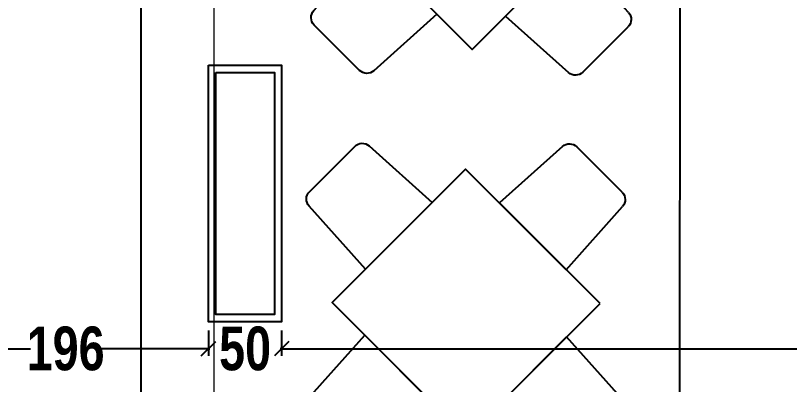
# Model space of a CAD drawing. Extents: x 285329 to 658348, y -83126 to -16980.
# Drawn here: x 337257 to 337789, y -41325 to -41072 of the extents above; entities that cross this region are included whole.
import ezdxf

# ---------------------------------------------------------------- set-up
doc = ezdxf.new("R2010")
doc.units = 0
doc.layers.get('0').update_dxf_attribs({"linetype": 'CONTINUOUS'})
doc.layers.get('DEFPOINTS').update_dxf_attribs({"color": 9, "linetype": 'CONTINUOUS'})
for name, color, linetype in [('AXIS', 1, 'CONTINUOUS'), ('FURNITURE', 4, 'CONTINUOUS'), ('WALL', 7, 'CONTINUOUS'), ('WALL1', 2, 'CONTINUOUS')]:
    doc.layers.add(name, color=color, linetype=linetype)
doc.layers.add('VIS', color=8, linetype='CONTINUOUS', lineweight=18)
doc.styles.add('CITYBLUEPRINT', font='cityb___.ttf', dxfattribs={"width": 0.8})
doc.dimstyles.new('50', dxfattribs={"dimtxt": 30, "dimasz": 10, "dimexe": 5, "dimexo": 6, "dimgap": 5, "dimtad": 0, "dimdec": 0, "dimdsep": 46, "dimtxsty": 'CITYBLUEPRINT', "dimblk1": 'OBLIQUE', "dimblk2": 'OBLIQUE', "dimsah": 1, "dimcen": 0.05, "dimdle": 0.03, "dimclre": 22, "dimclrt": 7, "dimadec": 0, "dimazin": 0, "dimtfac": 1, "dimtdec": 0, "dimtix": 1, "dimtmove": 0, "dimatfit": 3, "dimldrblk": 'OBLIQUE', "dimfxl": 1, "dimtolj": 1, "dimtzin": 0, "dimarcsym": 0})

# ---------------------------------------------------------------- blocks, each defined once
blk = doc.blocks.new('cbcb')
at = {"layer": 'AXIS'}
blk.add_line((328671.27, -10741.78), (328670.74, -14326.06), dxfattribs=at)
blk = doc.blocks.new('T')
at = {"layer": 'FURNITURE'}
for p, q in [((59.79, 45), (29.25, 45)), ((24.26, 40.28), (22.02, 0)), ((67.02, 0), (64.78, 40.28)), ((67.02, 0), (22.02, 0)), ((0, -22.5), (-40.28, -24.74)), ((0, -22.5), (0, -67.5)), ((90.71, -22.5), (130.99, -24.74)), ((90.71, -22.5), (90.71, -67.5)), ((-45, -29.73), (-45, -60.27)), ((135.71, -29.73), (135.71, -60.27)), ((-40.28, -65.26), (0, -67.5)), ((130.99, -65.26), (90.71, -67.5)), ((67.86, -90), (22.86, -90)), ((25.09, -130.28), (22.86, -90)), ((67.86, -90), (65.62, -130.28)), ((60.63, -135), (30.09, -135))]:
    blk.add_line(p, q, dxfattribs=at)
blk.add_lwpolyline([(90.71, -90), (0, -90), (0, 0), (90.71, 0)], close=True, dxfattribs=at)
for centre, start, end in [((29.25, 40), 90, 176.8202), ((59.79, 40), 3.1798, 90), ((-40, -29.73), 93.1798, 180), ((130.71, -29.73), 0, 86.8202), ((-40, -60.27), 180, 266.8202), ((130.71, -60.27), 273.1798, 0), ((30.09, -130), 183.1798, 270), ((60.63, -130), 270, 356.8202)]:
    blk.add_arc(centre, 5, start, end, dxfattribs=at)
at = {"layer": 'WALL'}
blk.add_line((124.22, -65), (124.22, -65), dxfattribs=at)
blk = doc.blocks.new('_Oblique')
at = {"color": 0, "lineweight": -2}
blk.add_line((-0.5, -0.5), (0.5, 0.5), dxfattribs=at)
blk = doc.blocks.new('*D2259')
at = {"layer": 'DEFPOINTS', "color": 0, "linetype": 'Continuous', "lineweight": 5, "transparency": 16777216}
for p in [(337393.61, -39562.51), (337339.44, -42103.43), (337343.62, -42103.43)]:
    blk.add_point(p, dxfattribs=at)
at = {"layer": 'VIS', "color": 22, "linetype": 'Continuous', "lineweight": -2, "transparency": 16777216}
for p, q in [((337387.61, -39562.51), (337338.62, -39562.51)), ((337345.44, -42103.43), (337348.62, -42103.43))]:
    blk.add_line(p, q, dxfattribs=at)
at = {"layer": 'VIS', "color": 0, "linetype": 'Continuous', "lineweight": -2, "transparency": 16777216}
for p, q in [((337343.62, -39562.48), (337343.62, -40800.14)), ((337343.62, -42103.46), (337343.62, -40865.8))]:
    blk.add_line(p, q, dxfattribs=at)
at = {"layer": 'VIS', "color": 0, "linetype": 'Continuous', "lineweight": -2, "transparency": 16777216, "xscale": 10, "yscale": 10, "zscale": 10}
for p, rotation in [((337343.62, -39562.51), 90), ((337343.62, -42103.43), 270)]:
    blk.add_blockref('_Oblique', p, dxfattribs=dict(at, rotation=rotation))
at = {"layer": 'VIS', "color": 7, "linetype": 'Continuous', "lineweight": 5, "transparency": 16777216, "insert": (337343.62, -40832.97), "char_height": 30, "attachment_point": 5, "rotation": 90, "style": 'CITYBLUEPRINT'}
blk.add_mtext('\\A1;2541', dxfattribs=at)
blk = doc.blocks.new('*D2329')
at = {"layer": 'DEFPOINTS', "color": 0, "linetype": 'Continuous', "lineweight": 5, "transparency": 16777216}
for p in [(337389.91, -41282.19), (337193.61, -41300.63), (337389.91, -41300.63)]:
    blk.add_point(p, dxfattribs=at)
at = {"layer": 'VIS', "color": 22, "linetype": 'Continuous', "lineweight": -2, "transparency": 16777216}
for p, q in [((337389.91, -41288.19), (337389.91, -41305.63)), ((337193.61, -41294.63), (337193.61, -41295.63))]:
    blk.add_line(p, q, dxfattribs=at)
at = {"layer": 'VIS', "color": 0, "linetype": 'Continuous', "lineweight": -2, "transparency": 16777216}
for p, q in [((337193.58, -41300.63), (337267.63, -41300.63)), ((337389.94, -41300.63), (337315.89, -41300.63))]:
    blk.add_line(p, q, dxfattribs=at)
at = {"layer": 'VIS', "color": 0, "linetype": 'Continuous', "lineweight": -2, "transparency": 16777216, "xscale": 10, "yscale": 10, "zscale": 10, "rotation": 180}
blk.add_blockref('_Oblique', (337193.61, -41300.63), dxfattribs=at)
at = {"layer": 'VIS', "color": 0, "linetype": 'Continuous', "lineweight": -2, "transparency": 16777216, "xscale": 10, "yscale": 10, "zscale": 10}
blk.add_blockref('_Oblique', (337389.91, -41300.63), dxfattribs=at)
at = {"layer": 'VIS', "color": 7, "linetype": 'Continuous', "lineweight": 5, "transparency": 16777216, "insert": (337291.76, -41300.63), "char_height": 30, "attachment_point": 5, "style": 'CITYBLUEPRINT'}
blk.add_mtext('\\A1;196', dxfattribs=at)
blk = doc.blocks.new('*D2330')
at = {"layer": 'DEFPOINTS', "color": 0, "linetype": 'Continuous', "lineweight": 5, "transparency": 16777216}
for p in [(337389.91, -41282.19), (337440.12, -41282.19), (337440.12, -41300.63)]:
    blk.add_point(p, dxfattribs=at)
at = {"layer": 'VIS', "color": 22, "linetype": 'Continuous', "lineweight": -2, "transparency": 16777216}
for p, q in [((337389.91, -41288.19), (337389.91, -41305.63)), ((337440.12, -41288.19), (337440.12, -41305.63))]:
    blk.add_line(p, q, dxfattribs=at)
at = {"layer": 'VIS', "color": 0, "linetype": 'Continuous', "lineweight": -2, "transparency": 16777216}
for p, q in [((337389.91, -41300.63), (337379.91, -41300.63)), ((337389.91, -41300.63), (337390.88, -41300.63)), ((337440.12, -41300.63), (337439.14, -41300.63)), ((337440.12, -41300.63), (337450.12, -41300.63))]:
    blk.add_line(p, q, dxfattribs=at)
at = {"layer": 'VIS', "color": 0, "linetype": 'Continuous', "lineweight": -2, "transparency": 16777216, "xscale": 10, "yscale": 10, "zscale": 10}
blk.add_blockref('_Oblique', (337389.91, -41300.63), dxfattribs=at)
at = {"layer": 'VIS', "color": 0, "linetype": 'Continuous', "lineweight": -2, "transparency": 16777216, "xscale": 10, "yscale": 10, "zscale": 10, "rotation": 180}
blk.add_blockref('_Oblique', (337440.12, -41300.63), dxfattribs=at)
at = {"layer": 'VIS', "color": 7, "linetype": 'Continuous', "lineweight": 5, "transparency": 16777216, "insert": (337415.01, -41300.63), "char_height": 30, "attachment_point": 5, "style": 'CITYBLUEPRINT'}
blk.add_mtext('\\A1;50', dxfattribs=at)
blk = doc.blocks.new('*D2331')
at = {"layer": 'DEFPOINTS', "color": 0, "linetype": 'Continuous', "lineweight": 5, "transparency": 16777216}
for p in [(337440.12, -41282.19), (338269.25, -41300.63), (338269.25, -41302.52)]:
    blk.add_point(p, dxfattribs=at)
at = {"layer": 'VIS', "color": 22, "linetype": 'Continuous', "lineweight": -2, "transparency": 16777216}
for p, q in [((337440.12, -41288.19), (337440.12, -41305.63)), ((338269.25, -41296.52), (338269.25, -41295.63))]:
    blk.add_line(p, q, dxfattribs=at)
at = {"layer": 'VIS', "color": 0, "linetype": 'Continuous', "lineweight": -2, "transparency": 16777216}
for p, q in [((337440.09, -41300.63), (337823.74, -41300.63)), ((338269.28, -41300.63), (337885.62, -41300.63))]:
    blk.add_line(p, q, dxfattribs=at)
at = {"layer": 'VIS', "color": 0, "linetype": 'Continuous', "lineweight": -2, "transparency": 16777216, "xscale": 10, "yscale": 10, "zscale": 10, "rotation": 180}
blk.add_blockref('_Oblique', (337440.12, -41300.63), dxfattribs=at)
at = {"layer": 'VIS', "color": 0, "linetype": 'Continuous', "lineweight": -2, "transparency": 16777216, "xscale": 10, "yscale": 10, "zscale": 10}
blk.add_blockref('_Oblique', (338269.25, -41300.63), dxfattribs=at)
at = {"layer": 'VIS', "color": 7, "linetype": 'Continuous', "lineweight": 5, "transparency": 16777216, "insert": (337854.68, -41300.63), "char_height": 30, "attachment_point": 5, "style": 'CITYBLUEPRINT'}
blk.add_mtext('\\A1;829', dxfattribs=at)

msp = doc.modelspace()

# ---------------------------------------------------------------- linework, layer by layer
at = {"layer": 'FURNITURE', "ltscale": 3}
for points in [[(337389.91, -41106.13), (337440.12, -41106.13), (337440.12, -41282.19), (337389.91, -41282.19)], [(337394.91, -41111.13), (337435.12, -41111.13), (337435.12, -41277.19), (337394.91, -41277.19)]]:
    msp.add_lwpolyline(points, close=True, dxfattribs=at)
at = {"layer": 'VIS', "linetype": 'Continuous', "lineweight": 5}
msp.add_line((337393.61, -40178.29), (337393.61, -41876.03), dxfattribs=at)

# ---------------------------------------------------------------- block references
msp.add_blockref('cbcb', (9042.55, -28369.04), dxfattribs=at)
at = {"layer": 'WALL1', "xscale": -1.440000000011355, "yscale": 1.440000000002328, "zscale": 1.439999999999999, "rotation": 134.9999999999999}
for p in [(337478.53, -41002.91), (337474.79, -41268.96)]:
    msp.add_blockref('T', p, dxfattribs=at)

# ---------------------------------------------------------------- dimensions: what is measured, and where the dimension line sits
at = {"layer": 'VIS', "linetype": 'Continuous', "lineweight": 5}
dim = msp.add_linear_dim(base=(337343.62, -42103.43), p1=(337393.61, -39562.51), p2=(337339.44, -42103.43), angle=90, dimstyle='50', override={"dimtmove": 1}, dxfattribs=at)
dim.commit()
dim.dimension.update_dxf_attribs({"geometry": '*D2259', "text_midpoint": (337343.62, -40832.97)})
for base, p1, p2, picture, middle in [((337389.91, -41300.63), (337193.61, -41300.63), (337389.91, -41282.19), '*D2329', (337291.76, -41300.63)), ((337440.12, -41300.63), (337389.91, -41282.19), (337440.12, -41282.19), '*D2330', (337415.01, -41300.63)), ((338269.25, -41300.63), (337440.12, -41282.19), (338269.25, -41302.52), '*D2331', (337854.68, -41300.63))]:
    dim = msp.add_linear_dim(base=base, p1=p1, p2=p2, dimstyle='50', override={"dimtmove": 1}, dxfattribs=at)
    dim.commit()
    dim.dimension.update_dxf_attribs({"geometry": picture, "text_midpoint": middle})

doc.saveas('drawing.dxf')
